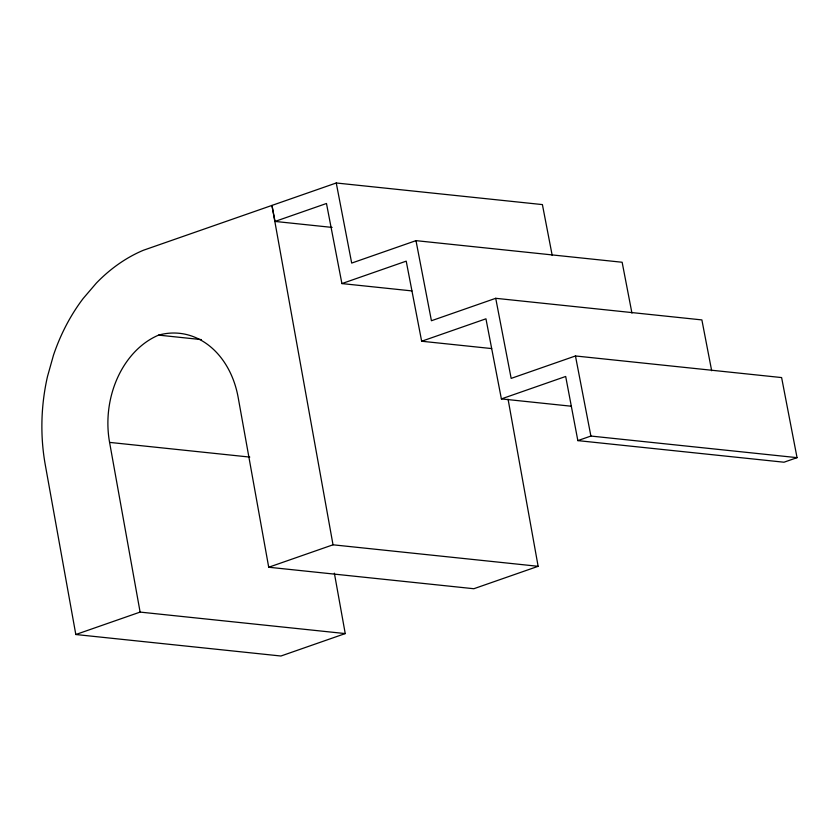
<?xml version="1.0" encoding="UTF-8"?>
<svg xmlns="http://www.w3.org/2000/svg" width="839" height="839" viewBox="0 0 839 839"><rect width="100%" height="100%" fill="white"/><g stroke="black" fill="none" stroke-linecap="round" stroke-linejoin="round"><path stroke-width="1.26" d="M552.209 255.444L542.403 204.59L336.25 182.986L143.354 250.274A176.788 138.802 -84 0 0 96.401 283.047L83.145 298.527A176.788 138.802 -84 0 0 53.465 355.243L47.477 376.554A176.788 138.802 -84 0 0 45.275 464.827L75.814 634.515L280.939 656.014L345.238 633.581L334.362 573.163M508.067 399.175L538.135 566.304L333.02 544.805L271.951 205.419L275.035 221.433L326.476 203.489L341.913 283.582L411.928 290.913M631.945 313.104L622.139 262.25L415.987 240.646L351.688 263.079L336.25 182.986M341.913 283.582L406.212 261.149L421.65 341.242L491.664 348.573M711.682 370.765L701.876 319.911L495.723 298.306L431.424 320.739L415.987 240.646M421.65 341.242L485.949 318.81L501.386 398.903L571.401 406.233M501.386 398.903L565.685 376.47L577.84 440.611L783.993 462.216L797.05 457.654L781.612 377.571L575.46 355.967L511.161 378.389L495.723 298.306M577.84 440.611L590.897 436.049L797.05 457.654M75.814 634.515L140.113 612.092L345.238 633.581M140.113 612.092L109.584 442.394A88.399 69.396 -84 0 1 158.613 335.118A88.399 69.396 -84 0 1 238.182 397.539L268.711 567.237L333.02 544.805M538.135 566.304L473.836 588.726L268.711 567.237M275.035 221.433L332.087 227.411M158.613 335.118L201.454 339.606M109.584 442.394L249.791 457.087M575.46 355.967L590.897 436.049"/></g></svg>
